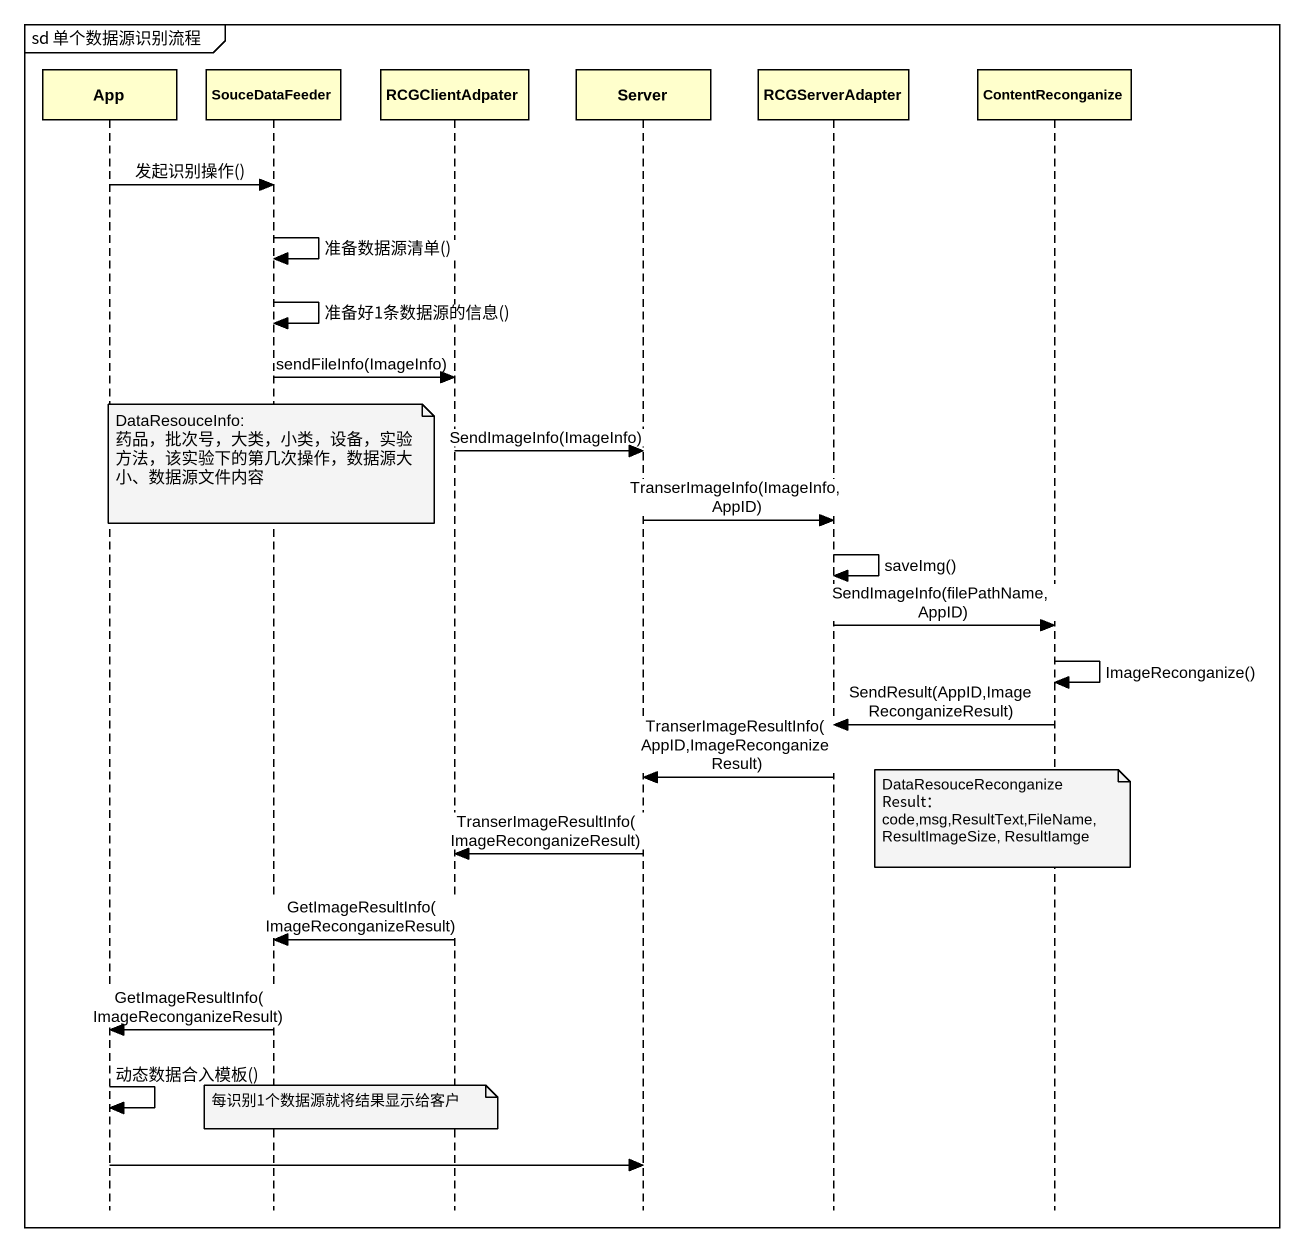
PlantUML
@startuml
mainframe sd 单个数据源识别流程
hide footbox
participant App
participant SouceDataFeeder
participant RCGClientAdpater
participant Server
participant RCGServerAdapter
participant ContentReconganize

App -> SouceDataFeeder : 发起识别操作()
SouceDataFeeder -> SouceDataFeeder : 准备数据源清单()
SouceDataFeeder -> SouceDataFeeder : 准备好1条数据源的信息()
SouceDataFeeder -> RCGClientAdpater : sendFileInfo(ImageInfo)
RCGClientAdpater -> Server : SendImageInfo(ImageInfo)
note over SouceDataFeeder
  DataResouceInfo:
  药品，批次号，大类，小类，设备，实验方法，该实验下的第几次操作，数据源大小、数据源文件内容
end note
Server -> RCGServerAdapter : TranserImageInfo(ImageInfo, AppID)
RCGServerAdapter -> RCGServerAdapter : saveImg()
RCGServerAdapter -> ContentReconganize : SendImageInfo(filePathName,AppID)
ContentReconganize -> ContentReconganize : ImageReconganize()
ContentReconganize -> RCGServerAdapter : SendResult(AppID,ImageReconganizeResult)
RCGServerAdapter -> Server : TranserImageResultInfo( AppID,ImageReconganizeResult)
note over ContentReconganize
  DataResouceReconganizeResult：
  code,msg,ResultText,FileName,ResultImageSize, ResultIamge
end note
Server -> RCGClientAdpater : TranserImageResultInfo( ImageReconganizeResult)
RCGClientAdpater -> SouceDataFeeder : GetImageResultInfo( ImageReconganizeResult)
SouceDataFeeder -> App : GetImageResultInfo( ImageReconganizeResult)
App -> App : 动态数据合入模板()
note over SouceDataFeeder : 每识别1个数据源就将结果显示给客户
App -> Server
@enduml
